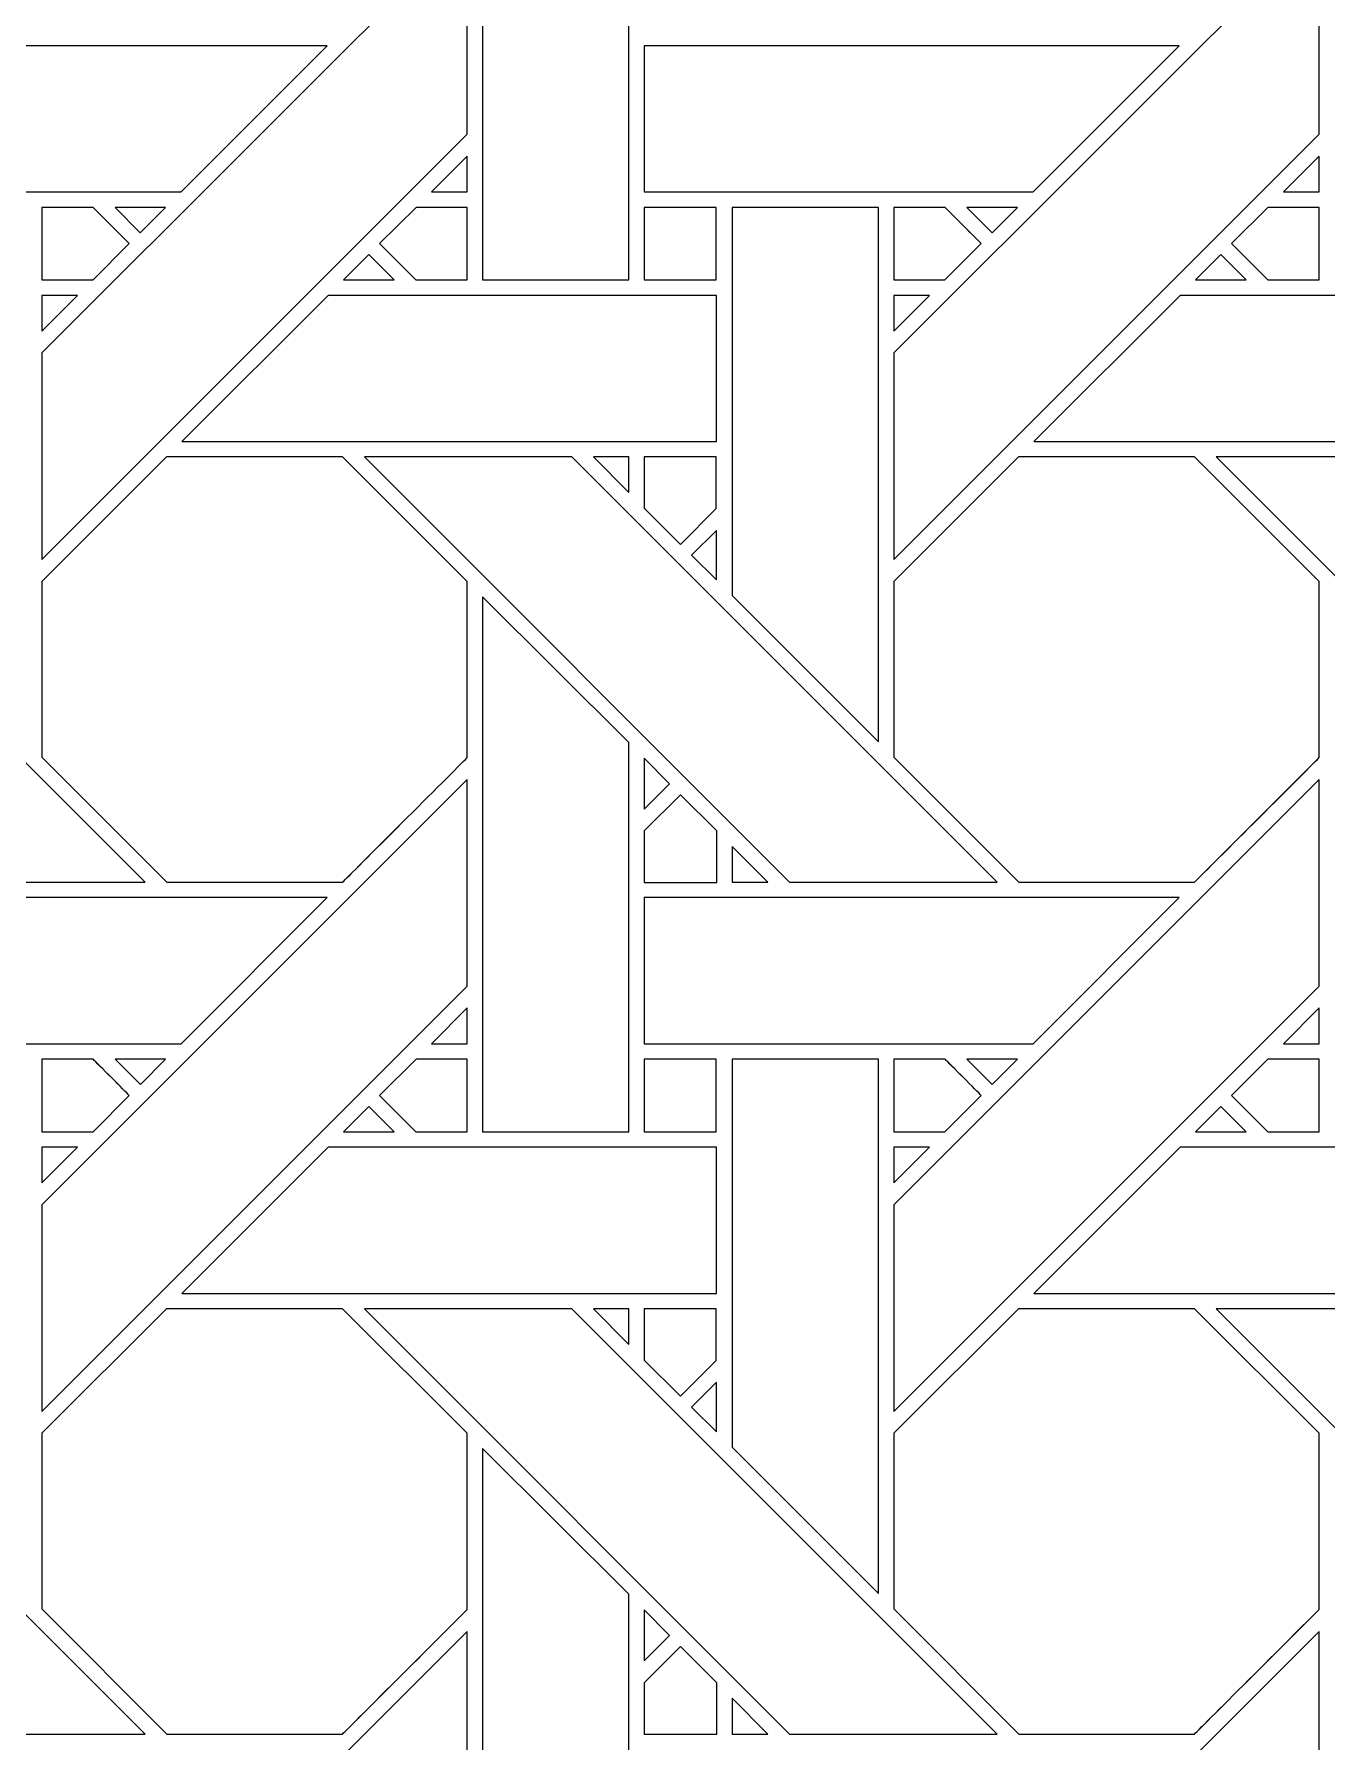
# Model space of a CAD drawing. Header units: inches. Extents: x 6.4 to 18.4, y 3.1 to 15.1.
# Drawn here: x 10.714 to 12.154, y 9.324 to 11.226 of the extents above; entities that cross this region are included whole.
import ezdxf

# ---------------------------------------------------------------- set-up
doc = ezdxf.new("R2010")
doc.units = ezdxf.units.IN
doc.header["$MEASUREMENT"] = 0
doc.layers.add('Design', color=7, linetype='Continuous', lineweight=0)

msp = doc.modelspace()

# ---------------------------------------------------------------- linework, layer by layer
at = {"layer": 'Design'}
for points, knots in [([(12.3829, 15.0948), (9.0691, 15.0948), (6.3829, 12.4085), (6.3829, 9.0948), (6.3829, 5.7811), (9.0691, 3.0948), (12.3829, 3.0948), (15.6966, 3.0948), (18.3829, 5.7811), (18.3829, 9.0948), (18.3829, 12.4085), (15.6966, 15.0948), (12.3829, 15.0948)], [0, 0, 0, 0, 1, 1, 1, 2, 2, 2, 3, 3, 3, 4, 4, 4, 4]), ([(12.3829, 14.3629), (9.4733, 14.3629), (7.1147, 12.0043), (7.1147, 9.0948), (7.1147, 6.1852), (9.4733, 3.8266), (12.3829, 3.8266), (15.2924, 3.8266), (17.651, 6.1852), (17.651, 9.0948), (17.651, 12.0043), (15.2924, 14.3629), (12.3829, 14.3629)], [0, 0, 0, 0, 1, 1, 1, 2, 2, 2, 3, 3, 3, 4, 4, 4, 4]), ([(11.2137, 10.9519), (11.2137, 10.9519), (11.2137, 11.5477), (11.2137, 11.5477), (11.2137, 11.5477), (11.3765, 11.3856), (11.3765, 11.3856), (11.3765, 11.3856), (11.3765, 10.9519), (11.3765, 10.9519), (11.3765, 10.9519), (11.2137, 10.9519), (11.2137, 10.9519)], [0, 0, 0, 0, 1, 1, 1, 2, 2, 2, 3, 3, 3, 4, 4, 4, 4]), ([(11.1966, 11.1141), (11.1966, 11.1141), (10.7229, 10.6404), (10.7229, 10.6404), (10.7229, 10.6404), (10.7229, 10.8705), (10.7229, 10.8705), (10.7229, 10.8705), (11.1966, 11.3441), (11.1966, 11.3441), (11.1966, 11.3441), (11.1966, 11.1141), (11.1966, 11.1141)], [0, 0, 0, 0, 1, 1, 1, 2, 2, 2, 3, 3, 3, 4, 4, 4, 4]), ([(12.1453, 11.1141), (12.1453, 11.1141), (11.6717, 10.6404), (11.6717, 10.6404), (11.6717, 10.6404), (11.6717, 10.8705), (11.6717, 10.8705), (11.6717, 10.8705), (12.1453, 11.3441), (12.1453, 11.3441), (12.1453, 11.3441), (12.1453, 11.1141), (12.1453, 11.1141)], [0, 0, 0, 0, 1, 1, 1, 2, 2, 2, 3, 3, 3, 4, 4, 4, 4]), ([(11.0408, 11.2126), (11.0408, 11.2126), (10.8781, 11.0499), (10.8781, 11.0499), (10.8781, 11.0499), (10.4451, 11.0499), (10.4451, 11.0499), (10.4451, 11.0499), (10.4451, 11.2126), (10.4451, 11.2126), (10.4451, 11.2126), (11.0408, 11.2126), (11.0408, 11.2126)], [0, 0, 0, 0, 1, 1, 1, 2, 2, 2, 3, 3, 3, 4, 4, 4, 4]), ([(11.9895, 11.2126), (11.9895, 11.2126), (11.8268, 11.0499), (11.8268, 11.0499), (11.8268, 11.0499), (11.3938, 11.0499), (11.3938, 11.0499), (11.3938, 11.0499), (11.3938, 11.2126), (11.3938, 11.2126), (11.3938, 11.2126), (11.9895, 11.2126), (11.9895, 11.2126)], [0, 0, 0, 0, 1, 1, 1, 2, 2, 2, 3, 3, 3, 4, 4, 4, 4]), ([(11.1966, 11.0499), (11.1966, 11.0499), (11.1568, 11.0499), (11.1568, 11.0499), (11.1568, 11.0499), (11.1966, 11.0897), (11.1966, 11.0897), (11.1966, 11.0897), (11.1966, 11.0499), (11.1966, 11.0499)], [0, 0, 0, 0, 1, 1, 1, 2, 2, 2, 3, 3, 3, 3]), ([(12.1056, 11.0499), (12.1056, 11.0499), (12.1453, 11.0897), (12.1453, 11.0897), (12.1453, 11.0897), (12.1453, 11.0499), (12.1453, 11.0499), (12.1453, 11.0499), (12.1056, 11.0499), (12.1056, 11.0499)], [0, 0, 0, 0, 1, 1, 1, 2, 2, 2, 3, 3, 3, 3]), ([(10.78, 11.0327), (10.7851, 11.0276), (10.8159, 10.9967), (10.8203, 10.9923), (10.8203, 10.9923), (10.7799, 10.9519), (10.7799, 10.9519), (10.7799, 10.9519), (10.7229, 10.9519), (10.7229, 10.9519), (10.7229, 10.9519), (10.7229, 11.0327), (10.7229, 11.0327), (10.7229, 11.0327), (10.78, 11.0327), (10.78, 11.0327)], [0, 0, 0, 0, 1, 1, 1, 2, 2, 2, 3, 3, 3, 4, 4, 4, 5, 5, 5, 5]), ([(10.8203, 10.9923), (10.8203, 10.9923), (10.7799, 10.9519), (10.7799, 10.9519), (10.7799, 10.9519), (10.7229, 10.9519), (10.7229, 10.9519), (10.7229, 10.9519), (10.7229, 11.0327), (10.7229, 11.0327), (10.7229, 11.0327), (10.78, 11.0327), (10.78, 11.0327), (10.7852, 11.0275), (10.816, 10.9966), (10.8203, 10.9923)], [0, 0, 0, 0, 1, 1, 1, 2, 2, 2, 3, 3, 3, 4, 4, 4, 5, 5, 5, 5]), ([(10.8325, 11.0045), (10.8325, 11.0045), (10.8044, 11.0326), (10.8044, 11.0326), (10.8044, 11.0326), (10.8608, 11.0326), (10.8608, 11.0326), (10.8608, 11.0326), (10.8325, 11.0045), (10.8325, 11.0045)], [0, 0, 0, 0, 1, 1, 1, 2, 2, 2, 3, 3, 3, 3]), ([(11.1395, 10.9519), (11.1395, 10.9519), (11.0991, 10.9923), (11.0991, 10.9923), (11.0991, 10.9923), (11.1396, 11.0327), (11.1396, 11.0327), (11.1396, 11.0327), (11.1966, 11.0327), (11.1966, 11.0327), (11.1966, 11.0327), (11.1966, 10.9519), (11.1966, 10.9519), (11.1966, 10.9519), (11.1395, 10.9519), (11.1395, 10.9519)], [0, 0, 0, 0, 1, 1, 1, 2, 2, 2, 3, 3, 3, 4, 4, 4, 5, 5, 5, 5]), ([(11.0991, 10.9923), (11.0991, 10.9923), (11.1396, 11.0327), (11.1396, 11.0327), (11.1396, 11.0327), (11.1966, 11.0327), (11.1966, 11.0327), (11.1966, 11.0327), (11.1966, 10.9519), (11.1966, 10.9519), (11.1966, 10.9519), (11.1395, 10.9519), (11.1395, 10.9519), (11.1395, 10.9519), (11.0991, 10.9923), (11.0991, 10.9923)], [0, 0, 0, 0, 1, 1, 1, 2, 2, 2, 3, 3, 3, 4, 4, 4, 5, 5, 5, 5]), ([(11.474, 10.9519), (11.474, 10.9519), (11.3938, 10.9519), (11.3938, 10.9519), (11.3938, 10.9519), (11.3938, 11.0327), (11.3938, 11.0327), (11.3938, 11.0327), (11.474, 11.0327), (11.474, 11.0327), (11.474, 11.0327), (11.474, 10.9519), (11.474, 10.9519)], [0, 0, 0, 0, 1, 1, 1, 2, 2, 2, 3, 3, 3, 4, 4, 4, 4]), ([(11.474, 11.0327), (11.474, 11.0327), (11.474, 10.9519), (11.474, 10.9519), (11.474, 10.9519), (11.3938, 10.9519), (11.3938, 10.9519), (11.3938, 10.9519), (11.3938, 11.0327), (11.3938, 11.0327), (11.3938, 11.0327), (11.474, 11.0327), (11.474, 11.0327)], [0, 0, 0, 0, 1, 1, 1, 2, 2, 2, 3, 3, 3, 4, 4, 4, 4]), ([(11.4916, 10.6004), (11.4916, 10.6004), (11.4916, 11.0326), (11.4916, 11.0326), (11.4916, 11.0326), (11.6545, 11.0326), (11.6545, 11.0326), (11.6545, 11.0326), (11.6545, 10.4375), (11.6545, 10.4375), (11.6545, 10.4375), (11.4916, 10.6004), (11.4916, 10.6004)], [0, 0, 0, 0, 1, 1, 1, 2, 2, 2, 3, 3, 3, 4, 4, 4, 4]), ([(11.6717, 10.9519), (11.6717, 10.9519), (11.6717, 11.0327), (11.6717, 11.0327), (11.6717, 11.0327), (11.7287, 11.0327), (11.7287, 11.0327), (11.7339, 11.0276), (11.7646, 10.9967), (11.7691, 10.9923), (11.7691, 10.9923), (11.7286, 10.9519), (11.7286, 10.9519), (11.7286, 10.9519), (11.6717, 10.9519), (11.6717, 10.9519)], [0, 0, 0, 0, 1, 1, 1, 2, 2, 2, 3, 3, 3, 4, 4, 4, 5, 5, 5, 5]), ([(11.6717, 10.9519), (11.6717, 10.9519), (11.6717, 11.0327), (11.6717, 11.0327), (11.6717, 11.0327), (11.7287, 11.0327), (11.7287, 11.0327), (11.7339, 11.0275), (11.7647, 10.9966), (11.7691, 10.9923), (11.7691, 10.9923), (11.7286, 10.9519), (11.7286, 10.9519), (11.7286, 10.9519), (11.6717, 10.9519), (11.6717, 10.9519)], [0, 0, 0, 0, 1, 1, 1, 2, 2, 2, 3, 3, 3, 4, 4, 4, 5, 5, 5, 5]), ([(11.7531, 11.0326), (11.7531, 11.0326), (11.8096, 11.0326), (11.8096, 11.0326), (11.8096, 11.0326), (11.7813, 11.0045), (11.7813, 11.0045), (11.7813, 11.0045), (11.7531, 11.0326), (11.7531, 11.0326)], [0, 0, 0, 0, 1, 1, 1, 2, 2, 2, 3, 3, 3, 3]), ([(12.0882, 10.9519), (12.0882, 10.9519), (12.0479, 10.9923), (12.0479, 10.9923), (12.0479, 10.9923), (12.0883, 11.0327), (12.0883, 11.0327), (12.0883, 11.0327), (12.1453, 11.0327), (12.1453, 11.0327), (12.1453, 11.0327), (12.1453, 10.9519), (12.1453, 10.9519), (12.1453, 10.9519), (12.0882, 10.9519), (12.0882, 10.9519)], [0, 0, 0, 0, 1, 1, 1, 2, 2, 2, 3, 3, 3, 4, 4, 4, 5, 5, 5, 5]), ([(12.1453, 11.0327), (12.1453, 11.0327), (12.1453, 10.9519), (12.1453, 10.9519), (12.1453, 10.9519), (12.0882, 10.9519), (12.0882, 10.9519), (12.0882, 10.9519), (12.0479, 10.9923), (12.0479, 10.9923), (12.0479, 10.9923), (12.0883, 11.0327), (12.0883, 11.0327), (12.0883, 11.0327), (12.1453, 11.0327), (12.1453, 11.0327)], [0, 0, 0, 0, 1, 1, 1, 2, 2, 2, 3, 3, 3, 4, 4, 4, 5, 5, 5, 5]), ([(11.1153, 10.9519), (11.1153, 10.9519), (11.0588, 10.9519), (11.0588, 10.9519), (11.0588, 10.9519), (11.087, 10.9801), (11.087, 10.9801), (11.087, 10.9801), (11.1153, 10.9519), (11.1153, 10.9519)], [0, 0, 0, 0, 1, 1, 1, 2, 2, 2, 3, 3, 3, 3]), ([(12.064, 10.9519), (12.064, 10.9519), (12.0075, 10.9519), (12.0075, 10.9519), (12.0075, 10.9519), (12.0358, 10.9801), (12.0358, 10.9801), (12.0358, 10.9801), (12.064, 10.9519), (12.064, 10.9519)], [0, 0, 0, 0, 1, 1, 1, 2, 2, 2, 3, 3, 3, 3]), ([(10.7229, 10.8949), (10.7229, 10.8949), (10.7229, 10.9347), (10.7229, 10.9347), (10.7229, 10.9347), (10.7628, 10.9347), (10.7628, 10.9347), (10.7628, 10.9347), (10.7229, 10.8949), (10.7229, 10.8949)], [0, 0, 0, 0, 1, 1, 1, 2, 2, 2, 3, 3, 3, 3]), ([(11.4741, 10.9347), (11.4741, 10.9347), (11.4741, 10.7719), (11.4741, 10.7719), (11.4741, 10.7719), (10.8788, 10.7719), (10.8788, 10.7719), (10.8788, 10.7719), (11.0416, 10.9347), (11.0416, 10.9347), (11.0416, 10.9347), (11.4741, 10.9347), (11.4741, 10.9347)], [0, 0, 0, 0, 1, 1, 1, 2, 2, 2, 3, 3, 3, 4, 4, 4, 4]), ([(11.7115, 10.9347), (11.7115, 10.9347), (11.6717, 10.8949), (11.6717, 10.8949), (11.6717, 10.8949), (11.6717, 10.9347), (11.6717, 10.9347), (11.6717, 10.9347), (11.7115, 10.9347), (11.7115, 10.9347)], [0, 0, 0, 0, 1, 1, 1, 2, 2, 2, 3, 3, 3, 3]), ([(12.4228, 10.9347), (12.4228, 10.9347), (12.4228, 10.7719), (12.4228, 10.7719), (12.4228, 10.7719), (11.8275, 10.7719), (11.8275, 10.7719), (11.8275, 10.7719), (11.9904, 10.9347), (11.9904, 10.9347), (11.9904, 10.9347), (12.4228, 10.9347), (12.4228, 10.9347)], [0, 0, 0, 0, 1, 1, 1, 2, 2, 2, 3, 3, 3, 4, 4, 4, 4]), ([(10.838, 10.2811), (10.838, 10.2811), (10.6069, 10.2811), (10.6069, 10.2811), (10.6069, 10.2811), (10.1334, 10.7548), (10.1334, 10.7548), (10.1334, 10.7548), (10.3643, 10.7548), (10.3643, 10.7548), (10.3643, 10.7548), (10.838, 10.2811), (10.838, 10.2811)], [0, 0, 0, 0, 1, 1, 1, 2, 2, 2, 3, 3, 3, 4, 4, 4, 4]), ([(10.8616, 10.7548), (10.8616, 10.7548), (11.0578, 10.7548), (11.0578, 10.7548), (11.0578, 10.7548), (11.1966, 10.6161), (11.1966, 10.6161), (11.1966, 10.6161), (11.1966, 10.4198), (11.1966, 10.4198), (11.1788, 10.4019), (11.0669, 10.2902), (11.0579, 10.2812), (11.0579, 10.2812), (10.8622, 10.2812), (10.8622, 10.2812), (10.8622, 10.2812), (10.7229, 10.4204), (10.7229, 10.4204), (10.7229, 10.4204), (10.7229, 10.6161), (10.7229, 10.6161), (10.7229, 10.6161), (10.8616, 10.7548), (10.8616, 10.7548)], [0, 0, 0, 0, 1, 1, 1, 2, 2, 2, 3, 3, 3, 4, 4, 4, 5, 5, 5, 6, 6, 6, 7, 7, 7, 8, 8, 8, 8]), ([(10.8616, 10.7548), (10.8616, 10.7548), (11.0578, 10.7548), (11.0578, 10.7548), (11.0578, 10.7548), (11.1966, 10.6161), (11.1966, 10.6161), (11.1966, 10.6161), (11.1966, 10.4198), (11.1966, 10.4198), (11.1787, 10.4019), (11.0668, 10.2901), (11.0579, 10.2812), (11.0579, 10.2812), (10.8622, 10.2812), (10.8622, 10.2812), (10.8622, 10.2812), (10.7229, 10.4204), (10.7229, 10.4204), (10.7229, 10.4204), (10.7229, 10.6161), (10.7229, 10.6161), (10.7229, 10.6161), (10.8616, 10.7548), (10.8616, 10.7548)], [0, 0, 0, 0, 1, 1, 1, 2, 2, 2, 3, 3, 3, 4, 4, 4, 5, 5, 5, 6, 6, 6, 7, 7, 7, 8, 8, 8, 8]), ([(11.7867, 10.2811), (11.7867, 10.2811), (11.5556, 10.2811), (11.5556, 10.2811), (11.5556, 10.2811), (11.0821, 10.7548), (11.0821, 10.7548), (11.0821, 10.7548), (11.313, 10.7548), (11.313, 10.7548), (11.313, 10.7548), (11.7867, 10.2811), (11.7867, 10.2811)], [0, 0, 0, 0, 1, 1, 1, 2, 2, 2, 3, 3, 3, 4, 4, 4, 4]), ([(11.3372, 10.7548), (11.3372, 10.7548), (11.3766, 10.7548), (11.3766, 10.7548), (11.3766, 10.7548), (11.3766, 10.715), (11.3766, 10.715), (11.3766, 10.715), (11.3372, 10.7548), (11.3372, 10.7548)], [0, 0, 0, 0, 1, 1, 1, 2, 2, 2, 3, 3, 3, 3]), ([(11.474, 10.7548), (11.474, 10.7548), (11.474, 10.6972), (11.474, 10.6972), (11.474, 10.6972), (11.4341, 10.6573), (11.4341, 10.6573), (11.4341, 10.6573), (11.3938, 10.6976), (11.3938, 10.6976), (11.3938, 10.6976), (11.3938, 10.7548), (11.3938, 10.7548), (11.3938, 10.7548), (11.474, 10.7548), (11.474, 10.7548)], [0, 0, 0, 0, 1, 1, 1, 2, 2, 2, 3, 3, 3, 4, 4, 4, 5, 5, 5, 5]), ([(11.474, 10.6972), (11.474, 10.6972), (11.4341, 10.6573), (11.4341, 10.6573), (11.4341, 10.6573), (11.3938, 10.6976), (11.3938, 10.6976), (11.3938, 10.6976), (11.3938, 10.7548), (11.3938, 10.7548), (11.3938, 10.7548), (11.474, 10.7548), (11.474, 10.7548), (11.474, 10.7548), (11.474, 10.6972), (11.474, 10.6972)], [0, 0, 0, 0, 1, 1, 1, 2, 2, 2, 3, 3, 3, 4, 4, 4, 5, 5, 5, 5]), ([(12.0066, 10.2812), (12.0066, 10.2812), (11.8109, 10.2812), (11.8109, 10.2812), (11.8109, 10.2812), (11.6717, 10.4204), (11.6717, 10.4204), (11.6717, 10.4204), (11.6717, 10.6161), (11.6717, 10.6161), (11.6717, 10.6161), (11.8104, 10.7548), (11.8104, 10.7548), (11.8104, 10.7548), (12.0066, 10.7548), (12.0066, 10.7548), (12.0066, 10.7548), (12.1453, 10.6161), (12.1453, 10.6161), (12.1453, 10.6161), (12.1453, 10.4199), (12.1453, 10.4199), (12.1275, 10.4019), (12.0156, 10.2902), (12.0066, 10.2812)], [0, 0, 0, 0, 1, 1, 1, 2, 2, 2, 3, 3, 3, 4, 4, 4, 5, 5, 5, 6, 6, 6, 7, 7, 7, 8, 8, 8, 8]), ([(12.1453, 10.4199), (12.1274, 10.4017), (12.0155, 10.29), (12.0066, 10.2812), (12.0066, 10.2812), (11.8109, 10.2812), (11.8109, 10.2812), (11.8109, 10.2812), (11.6717, 10.4204), (11.6717, 10.4204), (11.6717, 10.4204), (11.6717, 10.6161), (11.6717, 10.6161), (11.6717, 10.6161), (11.8104, 10.7548), (11.8104, 10.7548), (11.8104, 10.7548), (12.0066, 10.7548), (12.0066, 10.7548), (12.0066, 10.7548), (12.1453, 10.6161), (12.1453, 10.6161), (12.1453, 10.6161), (12.1453, 10.4199), (12.1453, 10.4199)], [0, 0, 0, 0, 1, 1, 1, 2, 2, 2, 3, 3, 3, 4, 4, 4, 5, 5, 5, 6, 6, 6, 7, 7, 7, 8, 8, 8, 8]), ([(12.7354, 10.2811), (12.7354, 10.2811), (12.5044, 10.2811), (12.5044, 10.2811), (12.5044, 10.2811), (12.0308, 10.7548), (12.0308, 10.7548), (12.0308, 10.7548), (12.2618, 10.7548), (12.2618, 10.7548), (12.2618, 10.7548), (12.7354, 10.2811), (12.7354, 10.2811)], [0, 0, 0, 0, 1, 1, 1, 2, 2, 2, 3, 3, 3, 4, 4, 4, 4]), ([(11.4741, 10.6729), (11.4741, 10.6729), (11.4741, 10.6178), (11.4741, 10.6178), (11.4741, 10.6178), (11.4463, 10.6452), (11.4463, 10.6452), (11.4463, 10.6452), (11.4741, 10.6729), (11.4741, 10.6729)], [0, 0, 0, 0, 1, 1, 1, 2, 2, 2, 3, 3, 3, 3]), ([(11.2137, 10.0031), (11.2137, 10.0031), (11.2137, 10.599), (11.2137, 10.599), (11.2137, 10.599), (11.3765, 10.4368), (11.3765, 10.4368), (11.3765, 10.4368), (11.3765, 10.0031), (11.3765, 10.0031), (11.3765, 10.0031), (11.2137, 10.0031), (11.2137, 10.0031)], [0, 0, 0, 0, 1, 1, 1, 2, 2, 2, 3, 3, 3, 4, 4, 4, 4]), ([(11.3938, 10.3626), (11.3938, 10.3626), (11.3938, 10.4193), (11.3938, 10.4193), (11.3938, 10.4193), (11.422, 10.3908), (11.422, 10.3908), (11.422, 10.3908), (11.3938, 10.3626), (11.3938, 10.3626)], [0, 0, 0, 0, 1, 1, 1, 2, 2, 2, 3, 3, 3, 3]), ([(11.1966, 10.1654), (11.1966, 10.1654), (10.7229, 9.6917), (10.7229, 9.6917), (10.7229, 9.6917), (10.7229, 9.9218), (10.7229, 9.9218), (10.7229, 9.9218), (11.1966, 10.3954), (11.1966, 10.3954), (11.1966, 10.3954), (11.1966, 10.1654), (11.1966, 10.1654)], [0, 0, 0, 0, 1, 1, 1, 2, 2, 2, 3, 3, 3, 4, 4, 4, 4]), ([(12.1453, 10.1654), (12.1453, 10.1654), (11.6717, 9.6917), (11.6717, 9.6917), (11.6717, 9.6917), (11.6717, 9.9218), (11.6717, 9.9218), (11.6717, 9.9218), (12.1453, 10.3954), (12.1453, 10.3954), (12.1453, 10.3954), (12.1453, 10.1654), (12.1453, 10.1654)], [0, 0, 0, 0, 1, 1, 1, 2, 2, 2, 3, 3, 3, 4, 4, 4, 4]), ([(11.3938, 10.2809), (11.3938, 10.2809), (11.3938, 10.3382), (11.3938, 10.3382), (11.3938, 10.3382), (11.4341, 10.3785), (11.4341, 10.3785), (11.4341, 10.3785), (11.4745, 10.3382), (11.4745, 10.3382), (11.4745, 10.3382), (11.4745, 10.2809), (11.4745, 10.2809), (11.4745, 10.2809), (11.3938, 10.2809), (11.3938, 10.2809)], [0, 0, 0, 0, 1, 1, 1, 2, 2, 2, 3, 3, 3, 4, 4, 4, 5, 5, 5, 5]), ([(11.4341, 10.3785), (11.4341, 10.3785), (11.4745, 10.3382), (11.4745, 10.3382), (11.4745, 10.3382), (11.4745, 10.2809), (11.4745, 10.2809), (11.4745, 10.2809), (11.3938, 10.2809), (11.3938, 10.2809), (11.3938, 10.2809), (11.3938, 10.3382), (11.3938, 10.3382), (11.3938, 10.3382), (11.4341, 10.3785), (11.4341, 10.3785)], [0, 0, 0, 0, 1, 1, 1, 2, 2, 2, 3, 3, 3, 4, 4, 4, 5, 5, 5, 5]), ([(11.4917, 10.2811), (11.4917, 10.2811), (11.4917, 10.3209), (11.4917, 10.3209), (11.4917, 10.3209), (11.5314, 10.2811), (11.5314, 10.2811), (11.5314, 10.2811), (11.4917, 10.2811), (11.4917, 10.2811)], [0, 0, 0, 0, 1, 1, 1, 2, 2, 2, 3, 3, 3, 3]), ([(10.4451, 10.1012), (10.4451, 10.1012), (10.4451, 10.2639), (10.4451, 10.2639), (10.4451, 10.2639), (11.0408, 10.2639), (11.0408, 10.2639), (11.0408, 10.2639), (10.8781, 10.1012), (10.8781, 10.1012), (10.8781, 10.1012), (10.4451, 10.1012), (10.4451, 10.1012)], [0, 0, 0, 0, 1, 1, 1, 2, 2, 2, 3, 3, 3, 4, 4, 4, 4]), ([(11.3938, 10.1012), (11.3938, 10.1012), (11.3938, 10.2639), (11.3938, 10.2639), (11.3938, 10.2639), (11.9895, 10.2639), (11.9895, 10.2639), (11.9895, 10.2639), (11.8268, 10.1012), (11.8268, 10.1012), (11.8268, 10.1012), (11.3938, 10.1012), (11.3938, 10.1012)], [0, 0, 0, 0, 1, 1, 1, 2, 2, 2, 3, 3, 3, 4, 4, 4, 4]), ([(11.1568, 10.1012), (11.1568, 10.1012), (11.1966, 10.141), (11.1966, 10.141), (11.1966, 10.141), (11.1966, 10.1012), (11.1966, 10.1012), (11.1966, 10.1012), (11.1568, 10.1012), (11.1568, 10.1012)], [0, 0, 0, 0, 1, 1, 1, 2, 2, 2, 3, 3, 3, 3]), ([(12.1056, 10.1012), (12.1056, 10.1012), (12.1453, 10.141), (12.1453, 10.141), (12.1453, 10.141), (12.1453, 10.1012), (12.1453, 10.1012), (12.1453, 10.1012), (12.1056, 10.1012), (12.1056, 10.1012)], [0, 0, 0, 0, 1, 1, 1, 2, 2, 2, 3, 3, 3, 3]), ([(10.78, 10.0839), (10.7851, 10.0788), (10.8159, 10.048), (10.8203, 10.0436), (10.8203, 10.0436), (10.7799, 10.0032), (10.7799, 10.0032), (10.7799, 10.0032), (10.7229, 10.0032), (10.7229, 10.0032), (10.7229, 10.0032), (10.7229, 10.0839), (10.7229, 10.0839), (10.7229, 10.0839), (10.78, 10.0839), (10.78, 10.0839)], [0, 0, 0, 0, 1, 1, 1, 2, 2, 2, 3, 3, 3, 4, 4, 4, 5, 5, 5, 5]), ([(10.8203, 10.0436), (10.8203, 10.0436), (10.7799, 10.0032), (10.7799, 10.0032), (10.7799, 10.0032), (10.7229, 10.0032), (10.7229, 10.0032), (10.7229, 10.0032), (10.7229, 10.0839), (10.7229, 10.0839), (10.7229, 10.0839), (10.78, 10.0839), (10.78, 10.0839), (10.7852, 10.0787), (10.816, 10.0479), (10.8203, 10.0436)], [0, 0, 0, 0, 1, 1, 1, 2, 2, 2, 3, 3, 3, 4, 4, 4, 5, 5, 5, 5]), ([(10.8044, 10.0839), (10.8044, 10.0839), (10.8608, 10.0839), (10.8608, 10.0839), (10.8608, 10.0839), (10.8326, 10.0557), (10.8326, 10.0557), (10.8326, 10.0557), (10.8044, 10.0839), (10.8044, 10.0839)], [0, 0, 0, 0, 1, 1, 1, 2, 2, 2, 3, 3, 3, 3]), ([(11.1395, 10.0031), (11.1395, 10.0031), (11.0991, 10.0435), (11.0991, 10.0435), (11.0991, 10.0435), (11.1396, 10.084), (11.1396, 10.084), (11.1396, 10.084), (11.1966, 10.084), (11.1966, 10.084), (11.1966, 10.084), (11.1966, 10.0031), (11.1966, 10.0031), (11.1966, 10.0031), (11.1395, 10.0031), (11.1395, 10.0031)], [0, 0, 0, 0, 1, 1, 1, 2, 2, 2, 3, 3, 3, 4, 4, 4, 5, 5, 5, 5]), ([(11.1966, 10.084), (11.1966, 10.084), (11.1966, 10.0031), (11.1966, 10.0031), (11.1966, 10.0031), (11.1395, 10.0031), (11.1395, 10.0031), (11.1395, 10.0031), (11.0991, 10.0435), (11.0991, 10.0435), (11.0991, 10.0435), (11.1396, 10.084), (11.1396, 10.084), (11.1396, 10.084), (11.1966, 10.084), (11.1966, 10.084)], [0, 0, 0, 0, 1, 1, 1, 2, 2, 2, 3, 3, 3, 4, 4, 4, 5, 5, 5, 5]), ([(11.474, 10.0031), (11.474, 10.0031), (11.3938, 10.0031), (11.3938, 10.0031), (11.3938, 10.0031), (11.3938, 10.0839), (11.3938, 10.0839), (11.3938, 10.0839), (11.474, 10.0839), (11.474, 10.0839), (11.474, 10.0839), (11.474, 10.0031), (11.474, 10.0031)], [0, 0, 0, 0, 1, 1, 1, 2, 2, 2, 3, 3, 3, 4, 4, 4, 4]), ([(11.3938, 10.0839), (11.3938, 10.0839), (11.474, 10.0839), (11.474, 10.0839), (11.474, 10.0839), (11.474, 10.0031), (11.474, 10.0031), (11.474, 10.0031), (11.3938, 10.0031), (11.3938, 10.0031), (11.3938, 10.0031), (11.3938, 10.0839), (11.3938, 10.0839)], [0, 0, 0, 0, 1, 1, 1, 2, 2, 2, 3, 3, 3, 4, 4, 4, 4]), ([(11.4916, 9.6517), (11.4916, 9.6517), (11.4916, 10.0839), (11.4916, 10.0839), (11.4916, 10.0839), (11.6545, 10.0839), (11.6545, 10.0839), (11.6545, 10.0839), (11.6545, 9.4888), (11.6545, 9.4888), (11.6545, 9.4888), (11.4916, 9.6517), (11.4916, 9.6517)], [0, 0, 0, 0, 1, 1, 1, 2, 2, 2, 3, 3, 3, 4, 4, 4, 4]), ([(11.6717, 10.0032), (11.6717, 10.0032), (11.6717, 10.0839), (11.6717, 10.0839), (11.6717, 10.0839), (11.7287, 10.0839), (11.7287, 10.0839), (11.7339, 10.0788), (11.7646, 10.048), (11.7691, 10.0436), (11.7691, 10.0436), (11.7286, 10.0032), (11.7286, 10.0032), (11.7286, 10.0032), (11.6717, 10.0032), (11.6717, 10.0032)], [0, 0, 0, 0, 1, 1, 1, 2, 2, 2, 3, 3, 3, 4, 4, 4, 5, 5, 5, 5]), ([(11.6717, 10.0032), (11.6717, 10.0032), (11.6717, 10.0839), (11.6717, 10.0839), (11.6717, 10.0839), (11.7287, 10.0839), (11.7287, 10.0839), (11.7339, 10.0787), (11.7647, 10.0479), (11.7691, 10.0436), (11.7691, 10.0436), (11.7286, 10.0032), (11.7286, 10.0032), (11.7286, 10.0032), (11.6717, 10.0032), (11.6717, 10.0032)], [0, 0, 0, 0, 1, 1, 1, 2, 2, 2, 3, 3, 3, 4, 4, 4, 5, 5, 5, 5]), ([(11.7531, 10.0839), (11.7531, 10.0839), (11.8096, 10.0839), (11.8096, 10.0839), (11.8096, 10.0839), (11.7813, 10.0557), (11.7813, 10.0557), (11.7813, 10.0557), (11.7531, 10.0839), (11.7531, 10.0839)], [0, 0, 0, 0, 1, 1, 1, 2, 2, 2, 3, 3, 3, 3]), ([(12.0882, 10.0031), (12.0882, 10.0031), (12.0479, 10.0435), (12.0479, 10.0435), (12.0479, 10.0435), (12.0883, 10.084), (12.0883, 10.084), (12.0883, 10.084), (12.1453, 10.084), (12.1453, 10.084), (12.1453, 10.084), (12.1453, 10.0031), (12.1453, 10.0031), (12.1453, 10.0031), (12.0882, 10.0031), (12.0882, 10.0031)], [0, 0, 0, 0, 1, 1, 1, 2, 2, 2, 3, 3, 3, 4, 4, 4, 5, 5, 5, 5]), ([(12.1453, 10.084), (12.1453, 10.084), (12.1453, 10.0031), (12.1453, 10.0031), (12.1453, 10.0031), (12.0882, 10.0031), (12.0882, 10.0031), (12.0882, 10.0031), (12.0479, 10.0435), (12.0479, 10.0435), (12.0479, 10.0435), (12.0883, 10.084), (12.0883, 10.084), (12.0883, 10.084), (12.1453, 10.084), (12.1453, 10.084)], [0, 0, 0, 0, 1, 1, 1, 2, 2, 2, 3, 3, 3, 4, 4, 4, 5, 5, 5, 5]), ([(11.1153, 10.0031), (11.1153, 10.0031), (11.0588, 10.0031), (11.0588, 10.0031), (11.0588, 10.0031), (11.087, 10.0314), (11.087, 10.0314), (11.087, 10.0314), (11.1153, 10.0031), (11.1153, 10.0031)], [0, 0, 0, 0, 1, 1, 1, 2, 2, 2, 3, 3, 3, 3]), ([(12.064, 10.0031), (12.064, 10.0031), (12.0075, 10.0031), (12.0075, 10.0031), (12.0075, 10.0031), (12.0358, 10.0314), (12.0358, 10.0314), (12.0358, 10.0314), (12.064, 10.0031), (12.064, 10.0031)], [0, 0, 0, 0, 1, 1, 1, 2, 2, 2, 3, 3, 3, 3]), ([(10.7628, 9.986), (10.7628, 9.986), (10.7229, 9.9462), (10.7229, 9.9462), (10.7229, 9.9462), (10.7229, 9.986), (10.7229, 9.986), (10.7229, 9.986), (10.7628, 9.986), (10.7628, 9.986)], [0, 0, 0, 0, 1, 1, 1, 2, 2, 2, 3, 3, 3, 3]), ([(11.4741, 9.986), (11.4741, 9.986), (11.4741, 9.8232), (11.4741, 9.8232), (11.4741, 9.8232), (10.8788, 9.8232), (10.8788, 9.8232), (10.8788, 9.8232), (11.0416, 9.986), (11.0416, 9.986), (11.0416, 9.986), (11.4741, 9.986), (11.4741, 9.986)], [0, 0, 0, 0, 1, 1, 1, 2, 2, 2, 3, 3, 3, 4, 4, 4, 4]), ([(11.7115, 9.986), (11.7115, 9.986), (11.6717, 9.9462), (11.6717, 9.9462), (11.6717, 9.9462), (11.6717, 9.986), (11.6717, 9.986), (11.6717, 9.986), (11.7115, 9.986), (11.7115, 9.986)], [0, 0, 0, 0, 1, 1, 1, 2, 2, 2, 3, 3, 3, 3]), ([(12.4228, 9.986), (12.4228, 9.986), (12.4228, 9.8232), (12.4228, 9.8232), (12.4228, 9.8232), (11.8275, 9.8232), (11.8275, 9.8232), (11.8275, 9.8232), (11.9904, 9.986), (11.9904, 9.986), (11.9904, 9.986), (12.4228, 9.986), (12.4228, 9.986)], [0, 0, 0, 0, 1, 1, 1, 2, 2, 2, 3, 3, 3, 4, 4, 4, 4]), ([(10.3643, 9.8061), (10.3643, 9.8061), (10.838, 9.3324), (10.838, 9.3324), (10.838, 9.3324), (10.6069, 9.3324), (10.6069, 9.3324), (10.6069, 9.3324), (10.1334, 9.8061), (10.1334, 9.8061), (10.1334, 9.8061), (10.3643, 9.8061), (10.3643, 9.8061)], [0, 0, 0, 0, 1, 1, 1, 2, 2, 2, 3, 3, 3, 4, 4, 4, 4]), ([(10.8616, 9.8061), (10.8616, 9.8061), (11.0578, 9.8061), (11.0578, 9.8061), (11.0578, 9.8061), (11.1966, 9.6673), (11.1966, 9.6673), (11.1966, 9.6673), (11.1966, 9.4711), (11.1966, 9.4711), (11.1788, 9.4532), (11.0669, 9.3414), (11.0579, 9.3324), (11.0579, 9.3324), (10.8622, 9.3324), (10.8622, 9.3324), (10.8622, 9.3324), (10.7229, 9.4717), (10.7229, 9.4717), (10.7229, 9.4717), (10.7229, 9.6673), (10.7229, 9.6673), (10.7229, 9.6673), (10.8616, 9.8061), (10.8616, 9.8061)], [0, 0, 0, 0, 1, 1, 1, 2, 2, 2, 3, 3, 3, 4, 4, 4, 5, 5, 5, 6, 6, 6, 7, 7, 7, 8, 8, 8, 8]), ([(10.7229, 9.6673), (10.7229, 9.6673), (10.8616, 9.8061), (10.8616, 9.8061), (10.8616, 9.8061), (11.0578, 9.8061), (11.0578, 9.8061), (11.0578, 9.8061), (11.1966, 9.6673), (11.1966, 9.6673), (11.1966, 9.6673), (11.1966, 9.4711), (11.1966, 9.4711), (11.1787, 9.4531), (11.0668, 9.3414), (11.0579, 9.3324), (11.0579, 9.3324), (10.8622, 9.3324), (10.8622, 9.3324), (10.8622, 9.3324), (10.7229, 9.4717), (10.7229, 9.4717), (10.7229, 9.4717), (10.7229, 9.6673), (10.7229, 9.6673)], [0, 0, 0, 0, 1, 1, 1, 2, 2, 2, 3, 3, 3, 4, 4, 4, 5, 5, 5, 6, 6, 6, 7, 7, 7, 8, 8, 8, 8]), ([(11.313, 9.8061), (11.313, 9.8061), (11.7867, 9.3324), (11.7867, 9.3324), (11.7867, 9.3324), (11.5556, 9.3324), (11.5556, 9.3324), (11.5556, 9.3324), (11.0821, 9.8061), (11.0821, 9.8061), (11.0821, 9.8061), (11.313, 9.8061), (11.313, 9.8061)], [0, 0, 0, 0, 1, 1, 1, 2, 2, 2, 3, 3, 3, 4, 4, 4, 4]), ([(11.3766, 9.8061), (11.3766, 9.8061), (11.3766, 9.7662), (11.3766, 9.7662), (11.3766, 9.7662), (11.3372, 9.8061), (11.3372, 9.8061), (11.3372, 9.8061), (11.3766, 9.8061), (11.3766, 9.8061)], [0, 0, 0, 0, 1, 1, 1, 2, 2, 2, 3, 3, 3, 3]), ([(11.474, 9.8061), (11.474, 9.8061), (11.474, 9.7485), (11.474, 9.7485), (11.474, 9.7485), (11.4341, 9.7085), (11.4341, 9.7085), (11.4341, 9.7085), (11.3938, 9.7489), (11.3938, 9.7489), (11.3938, 9.7489), (11.3938, 9.8061), (11.3938, 9.8061), (11.3938, 9.8061), (11.474, 9.8061), (11.474, 9.8061)], [0, 0, 0, 0, 1, 1, 1, 2, 2, 2, 3, 3, 3, 4, 4, 4, 5, 5, 5, 5]), ([(11.4341, 9.7085), (11.4341, 9.7085), (11.3938, 9.7489), (11.3938, 9.7489), (11.3938, 9.7489), (11.3938, 9.8061), (11.3938, 9.8061), (11.3938, 9.8061), (11.474, 9.8061), (11.474, 9.8061), (11.474, 9.8061), (11.474, 9.7485), (11.474, 9.7485), (11.474, 9.7485), (11.4341, 9.7085), (11.4341, 9.7085)], [0, 0, 0, 0, 1, 1, 1, 2, 2, 2, 3, 3, 3, 4, 4, 4, 5, 5, 5, 5]), ([(12.0066, 9.3324), (12.0066, 9.3324), (11.8109, 9.3324), (11.8109, 9.3324), (11.8109, 9.3324), (11.6717, 9.4717), (11.6717, 9.4717), (11.6717, 9.4717), (11.6717, 9.6673), (11.6717, 9.6673), (11.6717, 9.6673), (11.8104, 9.8061), (11.8104, 9.8061), (11.8104, 9.8061), (12.0066, 9.8061), (12.0066, 9.8061), (12.0066, 9.8061), (12.1453, 9.6673), (12.1453, 9.6673), (12.1453, 9.6673), (12.1453, 9.4711), (12.1453, 9.4711), (12.1275, 9.4532), (12.0156, 9.3414), (12.0066, 9.3324)], [0, 0, 0, 0, 1, 1, 1, 2, 2, 2, 3, 3, 3, 4, 4, 4, 5, 5, 5, 6, 6, 6, 7, 7, 7, 8, 8, 8, 8]), ([(12.1453, 9.6673), (12.1453, 9.6673), (12.1453, 9.4711), (12.1453, 9.4711), (12.1274, 9.4531), (12.0155, 9.3414), (12.0066, 9.3324), (12.0066, 9.3324), (11.8109, 9.3324), (11.8109, 9.3324), (11.8109, 9.3324), (11.6717, 9.4717), (11.6717, 9.4717), (11.6717, 9.4717), (11.6717, 9.6673), (11.6717, 9.6673), (11.6717, 9.6673), (11.8104, 9.8061), (11.8104, 9.8061), (11.8104, 9.8061), (12.0066, 9.8061), (12.0066, 9.8061), (12.0066, 9.8061), (12.1453, 9.6673), (12.1453, 9.6673)], [0, 0, 0, 0, 1, 1, 1, 2, 2, 2, 3, 3, 3, 4, 4, 4, 5, 5, 5, 6, 6, 6, 7, 7, 7, 8, 8, 8, 8]), ([(12.7354, 9.3324), (12.7354, 9.3324), (12.5044, 9.3324), (12.5044, 9.3324), (12.5044, 9.3324), (12.0308, 9.8061), (12.0308, 9.8061), (12.0308, 9.8061), (12.2618, 9.8061), (12.2618, 9.8061), (12.2618, 9.8061), (12.7354, 9.3324), (12.7354, 9.3324)], [0, 0, 0, 0, 1, 1, 1, 2, 2, 2, 3, 3, 3, 4, 4, 4, 4]), ([(11.4741, 9.7242), (11.4741, 9.7242), (11.4741, 9.6691), (11.4741, 9.6691), (11.4741, 9.6691), (11.4463, 9.6964), (11.4463, 9.6964), (11.4463, 9.6964), (11.4741, 9.7242), (11.4741, 9.7242)], [0, 0, 0, 0, 1, 1, 1, 2, 2, 2, 3, 3, 3, 3]), ([(11.3765, 9.4881), (11.3765, 9.4881), (11.3765, 9.0544), (11.3765, 9.0544), (11.3765, 9.0544), (11.2137, 9.0544), (11.2137, 9.0544), (11.2137, 9.0544), (11.2137, 9.6502), (11.2137, 9.6502), (11.2137, 9.6502), (11.3765, 9.4881), (11.3765, 9.4881)], [0, 0, 0, 0, 1, 1, 1, 2, 2, 2, 3, 3, 3, 4, 4, 4, 4]), ([(11.3938, 9.4138), (11.3938, 9.4138), (11.3938, 9.4706), (11.3938, 9.4706), (11.3938, 9.4706), (11.422, 9.442), (11.422, 9.442), (11.422, 9.442), (11.3938, 9.4138), (11.3938, 9.4138)], [0, 0, 0, 0, 1, 1, 1, 2, 2, 2, 3, 3, 3, 3]), ([(10.7229, 8.9731), (10.7229, 8.9731), (11.1966, 9.4467), (11.1966, 9.4467), (11.1966, 9.4467), (11.1966, 9.2166), (11.1966, 9.2166), (11.1966, 9.2166), (10.7229, 8.743), (10.7229, 8.743), (10.7229, 8.743), (10.7229, 8.9731), (10.7229, 8.9731)], [0, 0, 0, 0, 1, 1, 1, 2, 2, 2, 3, 3, 3, 4, 4, 4, 4]), ([(11.6717, 8.9731), (11.6717, 8.9731), (12.1453, 9.4467), (12.1453, 9.4467), (12.1453, 9.4467), (12.1453, 9.2166), (12.1453, 9.2166), (12.1453, 9.2166), (11.6717, 8.743), (11.6717, 8.743), (11.6717, 8.743), (11.6717, 8.9731), (11.6717, 8.9731)], [0, 0, 0, 0, 1, 1, 1, 2, 2, 2, 3, 3, 3, 4, 4, 4, 4]), ([(11.3938, 9.3322), (11.3938, 9.3322), (11.3938, 9.3895), (11.3938, 9.3895), (11.3938, 9.3895), (11.4341, 9.4298), (11.4341, 9.4298), (11.4341, 9.4298), (11.4745, 9.3895), (11.4745, 9.3895), (11.4745, 9.3895), (11.4745, 9.3322), (11.4745, 9.3322), (11.4745, 9.3322), (11.3938, 9.3322), (11.3938, 9.3322)], [0, 0, 0, 0, 1, 1, 1, 2, 2, 2, 3, 3, 3, 4, 4, 4, 5, 5, 5, 5]), ([(11.3938, 9.3322), (11.3938, 9.3322), (11.3938, 9.3895), (11.3938, 9.3895), (11.3938, 9.3895), (11.4341, 9.4298), (11.4341, 9.4298), (11.4341, 9.4298), (11.4745, 9.3895), (11.4745, 9.3895), (11.4745, 9.3895), (11.4745, 9.3322), (11.4745, 9.3322), (11.4745, 9.3322), (11.3938, 9.3322), (11.3938, 9.3322)], [0, 0, 0, 0, 1, 1, 1, 2, 2, 2, 3, 3, 3, 4, 4, 4, 5, 5, 5, 5]), ([(11.5314, 9.3324), (11.5314, 9.3324), (11.4917, 9.3324), (11.4917, 9.3324), (11.4917, 9.3324), (11.4917, 9.3722), (11.4917, 9.3722), (11.4917, 9.3722), (11.5314, 9.3324), (11.5314, 9.3324)], [0, 0, 0, 0, 1, 1, 1, 2, 2, 2, 3, 3, 3, 3])]:
    msp.add_open_spline(points, degree=3, knots=knots, dxfattribs=at)

doc.saveas('drawing.dxf')
